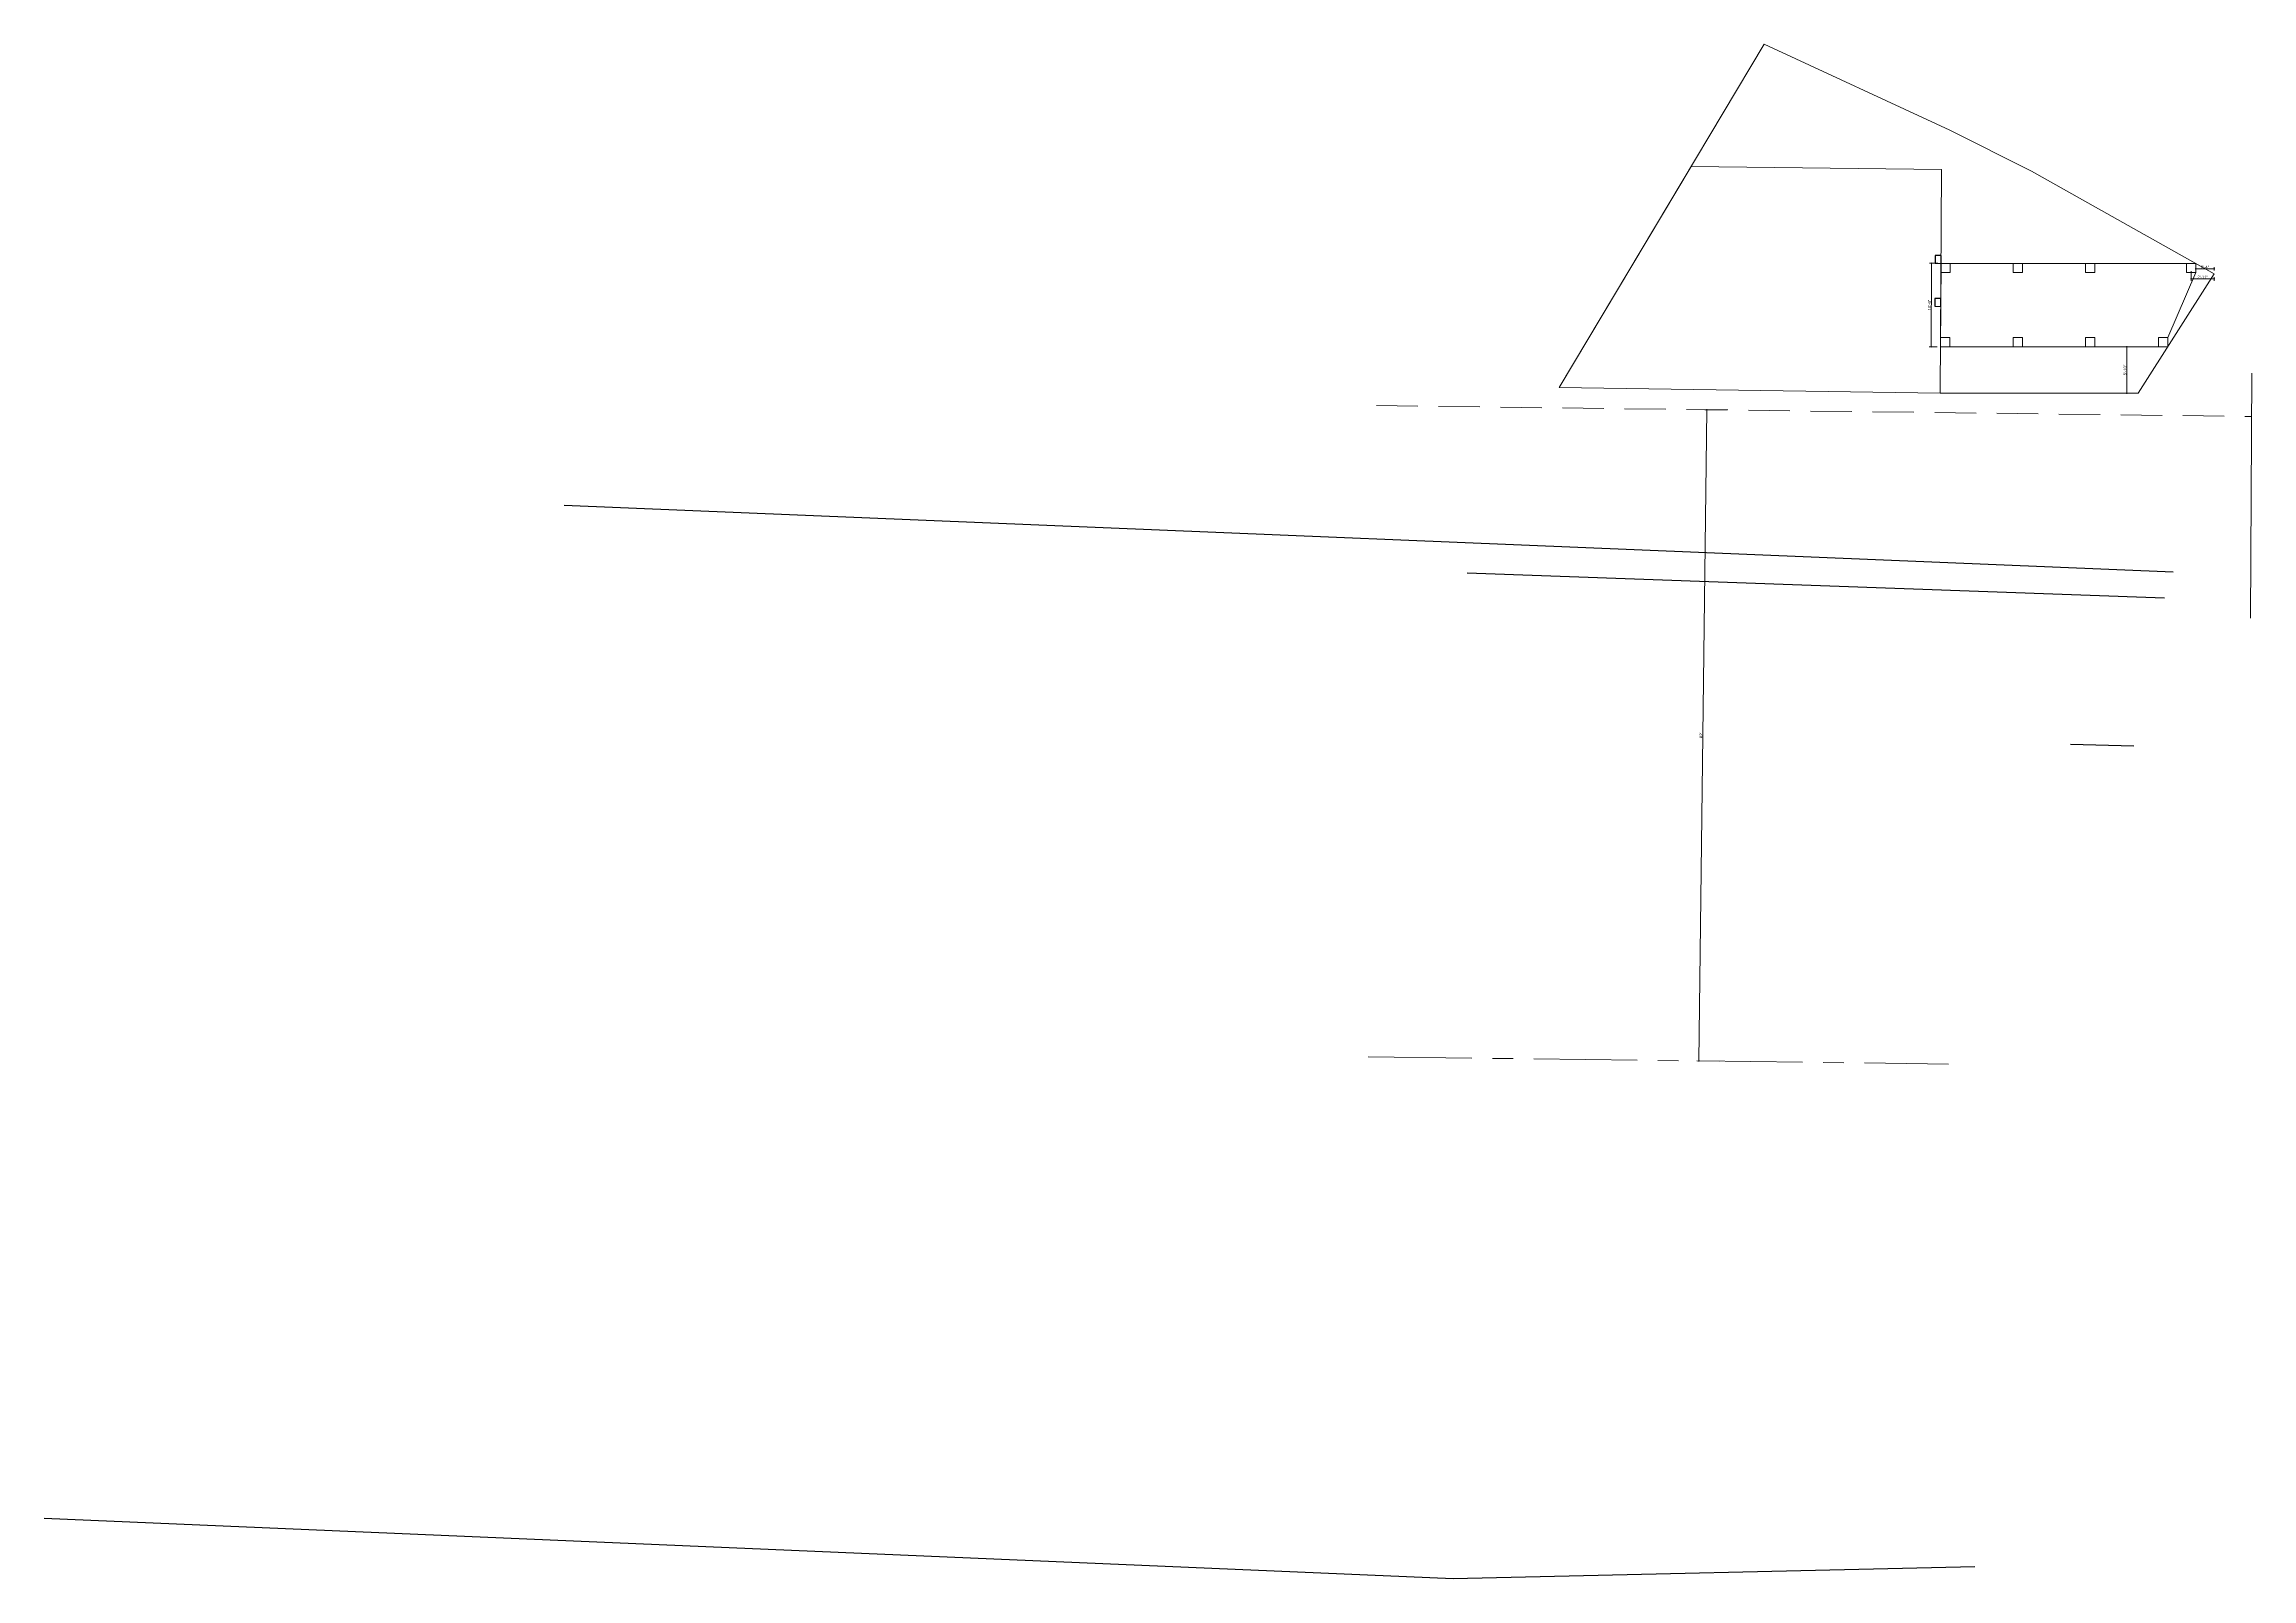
# Model space of a CAD drawing. Header units: inches. Extents: x 4069 to 291496, y -47643 to 12535.
# Drawn here: x 21447 to 24783, y 2179 to 4498 of the extents above; entities that cross this region are included whole.
import ezdxf

# ---------------------------------------------------------------- set-up
doc = ezdxf.new("R2010")
doc.units = ezdxf.units.IN
doc.header["$LTSCALE"] = 5
doc.header["$MEASUREMENT"] = 0
doc.linetypes.add('CENTER', pattern=[2, 1.25, -0.25, 0.25, -0.25])
doc.linetypes.add('DASHED2', pattern=[0.375, 0.25, -0.125])
doc.layers.add('A-WALL', color=7, linetype='Continuous', lineweight=9)
doc.layers.add('DOOR', color=62, linetype='Continuous', lineweight=0)
doc.layers.add('dim line', color=7, linetype='Continuous', lineweight=15, true_color=0xfab2b2)
doc.layers.add('WALL', color=7, linetype='Continuous')
doc.styles.get("Standard").update_dxf_attribs({"font": 'arial.ttf'})
doc.dimstyles.new('Standard$0', dxfattribs={"dimtxt": 6, "dimasz": 4, "dimexe": 3, "dimexo": 6, "dimgap": 3, "dimtad": 1, "dimdec": 1, "dimzin": 0, "dimdsep": 46, "dimlunit": 4, "dimtxsty": 'Standard', "dimcen": 0.09, "dimclrd": 6, "dimclre": 6, "dimclrt": 7, "dimadec": 0, "dimazin": 0, "dimtfac": 1, "dimtdec": 1, "dimtix": 1, "dimtofl": 0, "dimtmove": 1, "dimatfit": 3, "dimfxl": 1, "dimtolj": 1, "dimtzin": 0, "dimlwd": 18, "dimlwe": 18, "dimarcsym": 0})

# ---------------------------------------------------------------- blocks, each defined once
blk = doc.blocks.new('oblique')
at = {"color": 0, "lineweight": -2}
blk.add_line((0.25, 0.25), (-0.25, -0.25), dxfattribs=at)
at = {"layer": 'dim line', "lineweight": 9}
for p, q in [((-0.4375, 0), (0.4375, 0)), ((0, 0.4375), (0, -0.4375))]:
    blk.add_line(p, q, dxfattribs=at)
blk = doc.blocks.new('*D55')
at = {"layer": 'A-WALL', "color": 47, "lineweight": 0, "ltscale": 5, "transparency": 16777216}
for p, q in [((24308.2, 4166.5), (24295.9, 4166.5)), ((24307.4, 4040.5), (24295.1, 4040.5))]:
    blk.add_line(p, q, dxfattribs=at)
at = {"layer": 'A-WALL', "color": 33, "lineweight": 0, "ltscale": 5, "transparency": 16777216}
blk.add_line((24298.1, 4040.5), (24298.9, 4166.5), dxfattribs=at)
at = {"layer": 'Defpoints', "color": 0, "ltscale": 5, "transparency": 16777216}
for p in [(24298.9, 4166.5), (24313.2, 4166.4, -58.2), (24312.4, 4040.4, -58.2)]:
    blk.add_point(p, dxfattribs=at)
at = {"layer": 'A-WALL', "color": 33, "lineweight": 0, "ltscale": 5, "transparency": 16777216, "xscale": 2, "yscale": 2, "zscale": 2}
for p, rotation in [((24298.9, 4166.5), 89.625907147229), ((24298.1, 4040.5), 269.625907147229)]:
    blk.add_blockref('oblique', p, dxfattribs=dict(at, rotation=rotation))
at = {"layer": 'A-WALL', "color": 7, "ltscale": 5, "transparency": 16777216, "insert": (24295.7, 4103.5), "char_height": 4.5, "attachment_point": 5, "rotation": 89.6259}
blk.add_mtext('\\A1;10\'-6"', dxfattribs=at)
blk = doc.blocks.new('_OBLIQUE')
at = {"color": 0, "linetype": 'ByBlock'}
blk.add_line((-0.5, -0.5), (0.5, 0.5), dxfattribs=at)
blk = doc.blocks.new('*D58')
at = {"layer": 'A-WALL', "color": 33, "lineweight": 0, "ltscale": 5, "transparency": 16777216}
blk.add_line((23947.4, 2961.3), (23959.5, 3945.3), dxfattribs=at)
at = {"layer": 'A-WALL', "color": 47, "lineweight": 0, "ltscale": 5, "transparency": 16777216}
for p, q in [((23990, 3944.9), (23956.5, 3945.3)), ((23977.9, 2961), (23944.4, 2961.4))]:
    blk.add_line(p, q, dxfattribs=at)
at = {"layer": 'Defpoints', "color": 0, "ltscale": 5, "transparency": 16777216}
for p in [(23959.5, 3945.3), (23995, 3944.8, 58.2), (23982.9, 2960.9, 58.2)]:
    blk.add_point(p, dxfattribs=at)
at = {"layer": 'A-WALL', "color": 33, "lineweight": 0, "ltscale": 5, "transparency": 16777216, "xscale": 2, "yscale": 2, "zscale": 2}
for p, rotation in [((23959.5, 3945.3), 89.29419504651013), ((23947.4, 2961.3), 269.2941950465101)]:
    blk.add_blockref('oblique', p, dxfattribs=dict(at, rotation=rotation))
at = {"layer": 'A-WALL', "color": 7, "ltscale": 5, "transparency": 16777216, "insert": (23950.7, 3453.3), "char_height": 4.5, "attachment_point": 5, "rotation": 89.2942}
blk.add_mtext("\\A1;82'", dxfattribs=at)
blk = doc.blocks.new('*D319')
at = {"layer": 'A-WALL', "color": 47, "lineweight": 0, "ltscale": 5, "transparency": 16777216}
for p, q in [((24606.1, 4040.4), (24591.1, 4040.4)), ((24606.1, 3970.4), (24591.1, 3970.4))]:
    blk.add_line(p, q, dxfattribs=at)
at = {"layer": 'A-WALL', "color": 33, "lineweight": 0, "ltscale": 5, "transparency": 16777216}
blk.add_line((24594.1, 3970.4), (24594.1, 4040.4), dxfattribs=at)
at = {"layer": 'Defpoints', "color": 0, "ltscale": 5, "transparency": 16777216}
for p in [(24594.1, 4040.4), (24611.1, 4040.4, -58.2), (24611.1, 3970.4, -116.3)]:
    blk.add_point(p, dxfattribs=at)
at = {"layer": 'A-WALL', "color": 33, "lineweight": 0, "ltscale": 5, "transparency": 16777216, "xscale": 2, "yscale": 2, "zscale": 2}
for p, rotation in [((24594.1, 4040.4), 90), ((24594.1, 3970.4), 270)]:
    blk.add_blockref('oblique', p, dxfattribs=dict(at, rotation=rotation))
at = {"layer": 'A-WALL', "color": 7, "ltscale": 5, "transparency": 16777216, "insert": (24591.3, 4005.4), "char_height": 4.5, "attachment_point": 5, "rotation": 90}
blk.add_mtext('\\A1;5\'-10"', dxfattribs=at)
blk = doc.blocks.new('*D332')
at = {"layer": 'A-WALL', "color": 47, "lineweight": 0, "ltscale": 5, "transparency": 16777216}
for p, q in [((24691.2, 4154.4), (24691.2, 4139.9)), ((24726, 4145.8), (24726, 4139.9))]:
    blk.add_line(p, q, dxfattribs=at)
at = {"layer": 'A-WALL', "color": 33, "lineweight": 0, "ltscale": 5, "transparency": 16777216}
blk.add_line((24726, 4142.9), (24691.2, 4142.9), dxfattribs=at)
at = {"layer": 'Defpoints', "color": 0, "ltscale": 5, "transparency": 16777216}
for p in [(24691.2, 4159.4, -58.2), (24691.2, 4142.9), (24726, 4150.8, -116.3)]:
    blk.add_point(p, dxfattribs=at)
at = {"layer": 'A-WALL', "color": 33, "lineweight": 0, "ltscale": 5, "transparency": 16777216, "xscale": 2, "yscale": 2, "zscale": 2, "rotation": 180}
blk.add_blockref('oblique', (24691.2, 4142.9), dxfattribs=at)
at = {"layer": 'A-WALL', "color": 33, "lineweight": 0, "ltscale": 5, "transparency": 16777216, "xscale": 2, "yscale": 2, "zscale": 2}
blk.add_blockref('oblique', (24726, 4142.9), dxfattribs=at)
at = {"layer": 'A-WALL', "color": 7, "ltscale": 5, "transparency": 16777216, "insert": (24708.6, 4145.7), "char_height": 4.5, "attachment_point": 5}
blk.add_mtext('\\A1;2\'-11"', dxfattribs=at)
blk = doc.blocks.new('*D333')
at = {"layer": 'A-WALL', "color": 47, "lineweight": 0, "ltscale": 5, "transparency": 16777216}
for p, q in [((24698.2, 4157.4), (24698.2, 4160.9)), ((24726, 4155.8), (24726, 4160.9))]:
    blk.add_line(p, q, dxfattribs=at)
at = {"layer": 'A-WALL', "color": 33, "lineweight": 0, "ltscale": 5, "transparency": 16777216}
blk.add_line((24698.2, 4157.9), (24726, 4157.9), dxfattribs=at)
at = {"layer": 'Defpoints', "color": 0, "ltscale": 5, "transparency": 16777216}
for p in [(24698.2, 4152.4, -58.2), (24726, 4157.9), (24726, 4150.8, -116.3)]:
    blk.add_point(p, dxfattribs=at)
at = {"layer": 'A-WALL', "color": 33, "lineweight": 0, "ltscale": 5, "transparency": 16777216, "xscale": 2, "yscale": 2, "zscale": 2, "rotation": 180}
blk.add_blockref('oblique', (24698.2, 4157.9), dxfattribs=at)
at = {"layer": 'A-WALL', "color": 33, "lineweight": 0, "ltscale": 5, "transparency": 16777216, "xscale": 2, "yscale": 2, "zscale": 2}
blk.add_blockref('oblique', (24726, 4157.9), dxfattribs=at)
at = {"layer": 'A-WALL', "color": 7, "ltscale": 5, "transparency": 16777216, "insert": (24712.1, 4160.7), "char_height": 4.5, "attachment_point": 5}
blk.add_mtext('\\A1;2\'-4"', dxfattribs=at)

msp = doc.modelspace()

# ---------------------------------------------------------------- linework, layer by layer
for p, q in [((22232.62682, 3801.32357, -63.77902), (24663.83325, 3700.58536, -114.80265)), ((24650.61806, 3660.77683, -114.05461), (23597.30651, 3698.0915, -117.51918)), ((24604.68005, 3437.09349, -124.13336), (24508.94454, 3439.59799, -123.73965)), ((23576.08449, 2178.85578, -56.65304), (21446.79907, 2270.26581, -56.65304)), ((24364.30977, 2197.19925, -56.65304), (23576.08449, 2178.85578, -56.65304))]:
    msp.add_line(p, q)
at = {"layer": 'A-WALL', "ltscale": 5}
msp.add_line((24782.85627, 4000.68342), (24780.78373, 3630.4805), dxfattribs=at)
at = {"layer": 'A-WALL', "linetype": 'DASHED2', "ltscale": 50}
msp.add_line((23459.88872, 3951.41961), (24782.48925, 3935.12617), dxfattribs=at)
at = {"layer": 'A-WALL', "linetype": 'CENTER', "ltscale": 25}
msp.add_line((23447.76751, 2967.49427), (24324.55829, 2956.69287), dxfattribs=at)
at = {"layer": 'A-WALL', "ltscale": 5}
for points, elevation in [([(24046.09887, 4497.60948), (23735.97335, 3979.0719), (24311.90849, 3970.42801), (24611.08118, 3970.42801), (24726.03617, 4150.76038), (24449.94229, 4305.82898), (24326.57721, 4367.75881)], -116.33808), ([(24313.18818, 4166.42115), (24698.15276, 4166.42115), (24698.15276, 4152.42115), (24655.69913, 4054.42115), (24655.69913, 4040.42115), (24312.36549, 4040.42115)], -58.16904), ([(24313.18818, 4166.42115), (24327.18818, 4166.42115), (24327.18818, 4152.42115), (24313.18818, 4152.42115)], -58.16904), ([(24422.07802, 4166.42115), (24436.07802, 4166.42115), (24436.07802, 4152.42115), (24422.07802, 4152.42115)], -58.16904), ([(24531.69913, 4166.42115), (24545.69913, 4166.42115), (24545.69913, 4152.42115), (24531.69913, 4152.42115)], -58.16904), ([(24684.15276, 4166.42115), (24698.15276, 4166.42115), (24698.15276, 4152.42115), (24684.15276, 4152.42115)], -58.16904), ([(24312.4569, 4054.42115), (24326.4569, 4054.42115), (24326.4569, 4040.42115), (24312.4569, 4040.42115)], -58.16904), ([(24422.07802, 4054.42115), (24436.07802, 4054.42115), (24436.07802, 4040.42115), (24422.07802, 4040.42115)], -58.16904), ([(24531.69913, 4054.42115), (24545.69913, 4054.42115), (24545.69913, 4040.42115), (24531.69913, 4040.42115)], -58.16904), ([(24641.69913, 4054.42115), (24655.69913, 4054.42115), (24655.69913, 4040.42115), (24641.69913, 4040.42115)], -58.16904)]:
    msp.add_lwpolyline(points, close=True, dxfattribs=dict(at, elevation=elevation))
at = {"layer": 'DOOR', "lineweight": 13, "elevation": -116.33808}
msp.add_lwpolyline([(23735.97335, 3979.0719), (24311.90849, 3970.42801), (24314.11533, 4308.4208), (23935.64001, 4312.91951)], close=True, dxfattribs=at)
at = {"layer": 'WALL', "color": 2, "linetype": 'ByBlock', "ltscale": 5, "elevation": -116.33808}
for points in [[(24304.26708, 4178.53523), (24304.18873, 4166.53526), (24313.18818, 4166.42115), (24313.26653, 4178.42112)], [(24303.84268, 4113.53539), (24303.76433, 4101.53542), (24312.76378, 4101.4213), (24312.84213, 4113.42127)]]:
    msp.add_lwpolyline(points, close=True, dxfattribs=at)

# ---------------------------------------------------------------- dimensions: what is measured, and where the dimension line sits
at = {"layer": 'A-WALL', "ltscale": 5}
for p1, p2, distance, override, picture, middle in [((24312.36549, 4040.42115, -58.16904), (24313.18818, 4166.42115, -58.16904), 14.24773, {"dimtxt": 4.5, "dimasz": 2, "dimexo": 5, "dimgap": 0.5, "dimdec": 0, "dimzin": 12, "dimpost": '\\X', "dimblk": 'oblique', "dimcen": 3, "dimclrd": 33, "dimclre": 47, "dimtfac": 0.5, "dimtdec": 0, "dimfxl": 3, "dimlwd": 0, "dimlwe": 0}, '*D55', (24295.73189, 4103.53244)), ((23982.86873, 2960.90222), (23994.98994, 3944.82756), 35.45829, {"dimtxt": 4.5, "dimasz": 2, "dimexo": 5, "dimgap": 0.5, "dimzin": 12, "dimpost": '\\X', "dimblk": 'oblique', "dimcen": 3, "dimclrd": 33, "dimclre": 47, "dimtfac": 0.5, "dimfxl": 3, "dimlwd": 0, "dimlwe": 0}, '*D58', (23950.67637, 3453.33614, -58.16904))]:
    dim = msp.add_aligned_dim(p1=p1, p2=p2, distance=distance, dimstyle='Standard$0', override=override, dxfattribs=at)
    dim.commit()
    dim.dimension.update_dxf_attribs({"geometry": picture, "text_midpoint": middle})
for base, p1, p2, picture, middle in [((24691.15276, 4142.91416), (24726.03617, 4150.76038, -116.33808), (24691.15276, 4159.42115, -58.16904), '*D332', (24708.59447, 4145.67337)), ((24726.03617, 4157.92519), (24698.15276, 4152.42115, -58.16904), (24726.03617, 4150.76038, -116.33808), '*D333', (24712.09447, 4160.6844))]:
    dim = msp.add_linear_dim(base=base, p1=p1, p2=p2, dimstyle='Standard$0', override={"dimtxt": 4.5, "dimasz": 2, "dimexo": 5, "dimgap": 0.5, "dimdec": 0, "dimzin": 12, "dimpost": '\\X', "dimblk": 'oblique', "dimcen": 3, "dimclrd": 33, "dimclre": 47, "dimtfac": 0.5, "dimtdec": 0, "dimfxl": 3, "dimlwd": 0, "dimlwe": 0}, dxfattribs=at)
    dim.commit()
    dim.dimension.update_dxf_attribs({"geometry": picture, "text_midpoint": middle})
dim = msp.add_linear_dim(base=(24594.11097, 4040.42115), p1=(24611.08118, 3970.42801, -116.33808), p2=(24611.08118, 4040.42115, -58.16904), angle=90, dimstyle='Standard$0', override={"dimtxt": 4.5, "dimasz": 2, "dimexo": 5, "dimgap": 0.5, "dimdec": 0, "dimzin": 12, "dimpost": '\\X', "dimblk": 'oblique', "dimcen": 3, "dimclrd": 33, "dimclre": 47, "dimtfac": 0.5, "dimtdec": 0, "dimfxl": 3, "dimlwd": 0, "dimlwe": 0}, dxfattribs=at)
dim.commit()
dim.dimension.update_dxf_attribs({"geometry": '*D319', "text_midpoint": (24591.31339, 4005.42458)})

doc.saveas('drawing.dxf')
